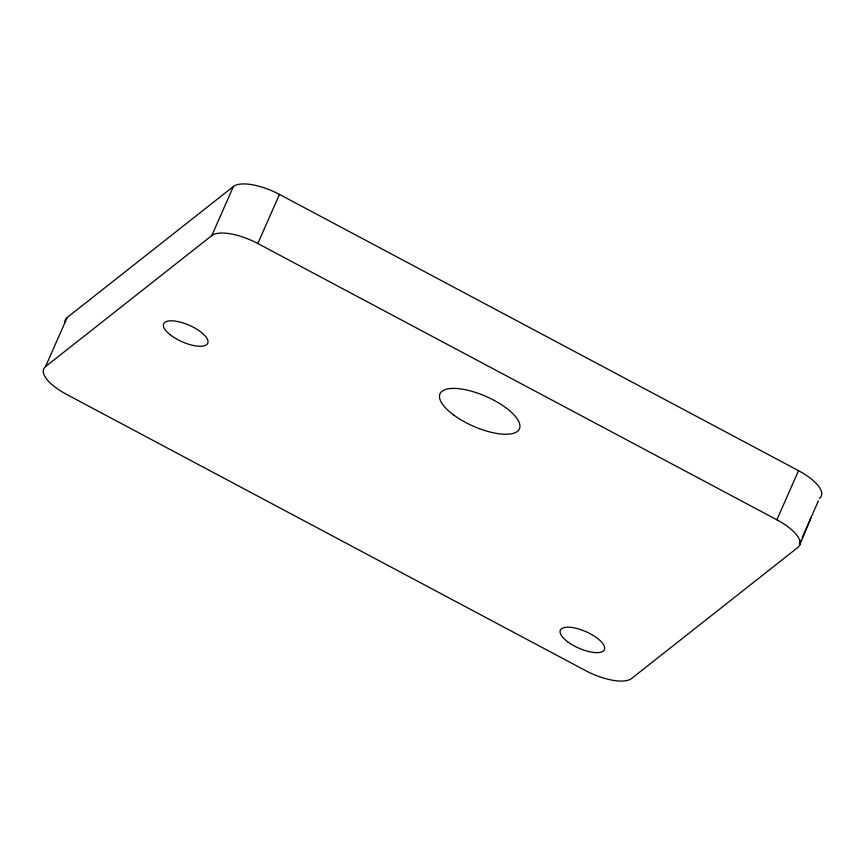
<?xml version="1.0" encoding="UTF-8"?>
<svg xmlns="http://www.w3.org/2000/svg" width="865" height="865" viewBox="0 0 865 865"><rect width="100%" height="100%" fill="white"/><g stroke="black" fill="none" stroke-linecap="round" stroke-linejoin="round"><path stroke-width="1.3" d="M799.541 545.404L810.916 518.059M45.521 366.609L211.784 235.594A38.568 14.381 23.8 0 1 257.824 243.53L776.878 519.789A38.568 14.381 23.8 0 1 797.822 547.502L631.558 678.517A38.568 14.381 23.8 0 1 585.519 670.58L66.454 394.321A38.568 14.381 23.8 0 1 45.521 366.609L67.178 317.498L233.442 186.483A38.568 14.381 23.8 0 1 279.482 194.42L798.546 470.679A38.568 14.381 23.8 0 1 819.479 498.391M211.784 235.594L233.442 186.483M257.824 243.53L279.482 194.42M776.878 519.789L798.546 470.679M799.444 543.815L801.066 540.138M802.147 537.684L818.398 500.846M64.907 322.342A38.568 14.381 23.8 0 1 67.178 317.498M453.811 415.114A43.391 16.186 23.8 0 0 519.324 429.018A43.391 16.186 23.8 0 0 465.986 389.845A43.391 16.186 23.8 0 0 453.811 415.114M169.854 334.517A24.101 8.996 23.8 0 0 207.265 344.032A24.101 8.996 23.8 0 0 179.942 322.029A24.101 8.996 23.8 0 0 169.854 334.517M567.624 641.754A24.101 8.996 23.8 0 0 604.278 649.907A24.101 8.996 23.8 0 0 575.171 628.077A24.101 8.996 23.8 0 0 567.624 641.754"/></g></svg>
